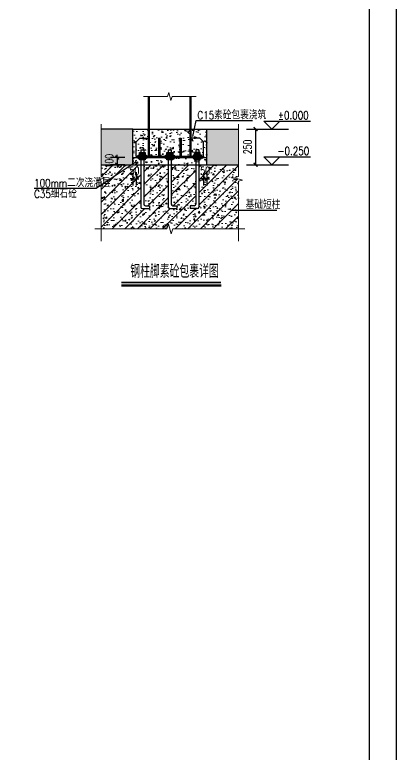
# Model space of a CAD drawing. Extents: x -1389621 to 57380, y -92505 to 283644.
# Drawn here: x -328924 to -311815, y 76332 to 109523 of the extents above; entities that cross this region are included whole.
import ezdxf
from ezdxf.enums import TextEntityAlignment as Align

# ---------------------------------------------------------------- set-up
doc = ezdxf.new("R2010")
doc.units = 0
doc.header["$LTSCALE"] = 100
doc.header["$MEASUREMENT"] = 0
doc.layers.get('0').update_dxf_attribs({"linetype": 'CONTINUOUS'})
doc.layers.get('Defpoints').update_dxf_attribs({"linetype": 'CONTINUOUS'})
for name, color, linetype in [('5图框', 7, 'CONTINUOUS'), ('AXIS', 3, 'CONTINUOUS'), ('BORDER', 7, 'CONTINUOUS'), ('PUB_DIM', 3, 'CONTINUOUS'), ('尺寸', 3, 'CONTINUOUS'), ('梁', 4, 'CONTINUOUS')]:
    doc.layers.add(name, color=color, linetype=linetype)
for name, color, linetype, lineweight in [('HATCH', 254, 'CONTINUOUS', 0), ('PUB_TEXT', 7, 'CONTINUOUS', 15), ('THIN', 7, 'CONTINUOUS', 0), ('图文说明基线', 251, 'CONTINUOUS', 50)]:
    doc.layers.add(name, color=color, linetype=linetype, lineweight=lineweight)
doc.styles.add('DIM_FONT', font='SIMPLEX', dxfattribs={"width": 0.7, "bigfont": 'GBCBIG'})
doc.styles.add('hztxt', font='txt', dxfattribs={"width": 0.7, "height": 10, "bigfont": 'hztxt.shx'})
doc.dimstyles.new('DIMN150', dxfattribs={"dimscale": 1.5, "dimtxt": 300, "dimasz": 100, "dimexe": 250, "dimexo": 300, "dimgap": 150, "dimtad": 1, "dimdec": 0, "dimzin": 0, "dimdsep": 46, "dimtxsty": 'DIM_FONT', "dimblk": 'ARCHTICK', "dimcen": 0.09, "dimclrt": 7, "dimazin": 2, "dimtfac": 1, "dimtdec": 0, "dimtix": 1, "dimtmove": 2, "dimatfit": 3, "dimldrblk": 'ARCHTICK', "dimfxl": 0, "dimtolj": 1, "dimtzin": 0, "dimarcsym": 0})
pattern_1 = [(16.1423, (553679.5785, 54045.5966), (912241.11289719, 264032.5958670094), [427.26, -1004520.79]), (8.7197, (553340.4385, 54796.927), (209550.03073029, 32130.83213273), [441.45, -229932.28]), (8.2053, (553301.5585, 54956.6966), (745997.942195107, 107569.3758511102), [453.95, -1957225.61]), (45, (553575.6, 54734.8), (9e-14, 1397.0026), [3.05, -1972.6]), (283.2246, (553562.9285, 55135.8866), (60071.21836944, -255650.95237416), [441.47, -286569.79]), (285.6422, (553375, 55071.117), (6984.980491, -25146.0072143), [425.88, -35842.34]), (30.9133, (552908.1385, 54732.6766), (226313.94575528, 135509.09445455), [12.59, -271914.81]), (30.9133, (552802.5685, 53907.4266), (226313.94575528, 135509.09445455), [12.59, -271914.81]), (306.8699, (552906.26, 53849.14), (2794.00017, -4190.99989), [10.8, -6974.2]), (53.1301, (552906.26, 53976.52), (2794.00017, 4190.99989), [10.8, -6974.2]), (53.1301, (552830.65, 54078), (2794.00017, 4190.99989), [10.8, -6974.2]), (45, (552854.1, 54223.2), (9e-14, 1397.0026), [3.05, -1972.6]), (30.9133, (552890.8585, 54173.4966), (226313.94575528, 135509.09445455), [12.59, -271914.81]), (45, (552877.9, 54320.3), (9e-14, 1397.0026), [3.05, -1972.6]), (45, (552817.4, 54408.8), (9e-14, 1397.0026), [3.05, -1972.6]), (45, (552806.6, 54551.3), (9e-14, 1397.0026), [3.05, -1972.6]), (45, (552789.3, 54698.1), (9e-14, 1397.0026), [3.05, -1972.6]), (45, (552869.3, 54637.7), (9e-14, 1397.0026), [3.05, -1972.6]), (30.9133, (552826.0585, 54648.4766), (226313.94575528, 135509.09445455), [12.59, -271914.81]), (30.9133, (553068.2685, 53952.7666), (226313.94575528, 135509.09445455), [12.59, -271914.81]), (306.8699, (553072.6, 53851.3), (2794.00017, -4190.99989), [10.8, -6974.2]), (45, (553111.5, 53942), (9e-14, 1397.0026), [3.05, -1972.6]), (306.8699, (553171.95, 53894.47), (2794.00017, -4190.99989), [10.8, -6974.2]), (306.8699, (553299.4, 53836.18), (2794.00017, -4190.99989), [10.8, -6974.2]), (45, (553338.3, 53926.9), (9e-14, 1397.0026), [3.05, -1972.6]), (30.9133, (553422.5285, 53931.1766), (226313.94575528, 135509.09445455), [12.59, -271914.81]), (306.8699, (553526.2, 53872.88), (2794.00017, -4190.99989), [10.8, -6974.2]), (306.8699, (553653.66, 53814.6), (2794.00017, -4190.99989), [10.8, -6974.2]), (45, (553692.5, 53905.3), (9e-14, 1397.0026), [3.05, -1972.6]), (8.2053, (552929.9585, 54359.5866), (745997.942195107, 107569.3758511102), [453.95, -1957225.61]), (8.7197, (552968.8385, 54199.827), (209550.03073029, 32130.83213273), [441.45, -229932.28]), (285.6422, (553003.41, 54474.017), (6984.980491, -25146.0072143), [425.88, -35842.34]), (283.2246, (553191.3385, 54538.7866), (60071.21836944, -255650.95237416), [441.47, -286569.79]), (45, (552934.1, 54162.7), (9e-14, 1397.0026), [3.05, -1972.6]), (53.1301, (552999.14, 54166.5), (2794.00017, 4190.99989), [10.8, -6974.2]), (45, (553042.3, 54284), (9e-14, 1397.0026), [3.05, -1972.6]), (30.9133, (553167.3585, 54046.1166), (226313.94575528, 135509.09445455), [12.59, -271914.81]), (45, (553204, 54137.7), (9e-14, 1397.0026), [3.05, -1972.6]), (45, (553193.2, 54221.9), (9e-14, 1397.0026), [3.05, -1972.6]), (45, (553260.2, 54203.7), (9e-14, 1397.0026), [3.05, -1972.6]), (45, (552921.1, 54415.3), (9e-14, 1397.0026), [3.05, -1972.6]), (45, (553063.6, 54498.3), (9e-14, 1397.0026), [3.05, -1972.6]), (45, (552951.3, 54721.9), (9e-14, 1397.0026), [3.05, -1972.6]), (30.9133, (553083.3285, 54642.4166), (226313.94575528, 135509.09445455), [12.59, -271914.81]), (45, (553111.4, 54417.9), (9e-14, 1397.0026), [3.05, -1972.6]), (306.8699, (553197.82, 54506.4), (2794.00017, -4190.99989), [10.8, -6974.2]), (45, (553264.8, 54376.9), (9e-14, 1397.0026), [3.05, -1972.6]), (45, (553389.8, 54119.5), (9e-14, 1397.0026), [3.05, -1972.6]), (30.9133, (553426.5685, 54069.8666), (226313.94575528, 135509.09445455), [12.59, -271914.81]), (45, (553469.8, 54059.1), (9e-14, 1397.0026), [3.05, -1972.6]), (45, (553307.7, 54301.8), (9e-14, 1397.0026), [3.05, -1972.6]), (53.1301, (553539.17, 53983), (2794.00017, 4190.99989), [10.8, -6974.2]), (326.3099, (553537, 54207.53), (2793.99636, -1396.9974), [7.79, -5029.17]), (71.4792, (553556.4485, 54261.4966), (1397.00042353, 4191.00309366), [6.83, -294654.22]), (45, (553677.4, 54237.7), (9e-14, 1397.0026), [3.05, -1972.6]), (45, (553396.3, 54504.8), (9e-14, 1397.0026), [3.05, -1972.6]), (45, (553316.3, 54565.2), (9e-14, 1397.0026), [3.05, -1972.6]), (45, (553344.5, 54659.3), (9e-14, 1397.0026), [3.05, -1972.6]), (45, (553340.2, 54715.4), (9e-14, 1397.0026), [3.05, -1972.6]), (30.9133, (553502.1185, 54370.8966), (226313.94575528, 135509.09445455), [12.59, -271914.81]), (270, (553645, 54412.6), (1397, -3e-13), [6.48, -1390.52]), (45, (553595.1, 54544.8), (9e-14, 1397.0026), [3.05, -1972.6]), (30.9133, (553551.8585, 54555.6366), (226313.94575528, 135509.09445455), [12.59, -271914.81]), (45, (553579.9, 54678.7), (9e-14, 1397.0026), [3.05, -1972.6]), (30.9133, (552841.1785, 54926.9866), (226313.94575528, 135509.09445455), [12.59, -271914.81]), (45, (552815.3, 54834.1), (9e-14, 1397.0026), [3.05, -1972.6]), (45, (552888.7, 54860.1), (9e-14, 1397.0026), [3.05, -1972.6]), (45, (552884.4, 54916.2), (9e-14, 1397.0026), [3.05, -1972.6]), (45, (552804.5, 54976.6), (9e-14, 1397.0026), [3.05, -1972.6]), (45, (552830.4, 55112.7), (9e-14, 1397.0026), [3.05, -1972.6]), (45, (552903.8, 55138.6), (9e-14, 1397.0026), [3.05, -1972.6]), (45, (553003.2, 54939.9), (9e-14, 1397.0026), [3.05, -1972.6]), (306.8699, (553089.6, 55028.46), (2794.00017, -4190.99989), [10.8, -6974.2]), (45, (553029.1, 55076), (9e-14, 1397.0026), [3.05, -1972.6]), (45, (553161.1, 54760.2), (9e-14, 1397.0026), [3.05, -1972.6]), (45, (553113.4, 54840.6), (9e-14, 1397.0026), [3.05, -1972.6]), (45, (553187.1, 54896.2), (9e-14, 1397.0026), [3.05, -1972.6]), (306.8699, (553247.56, 54848.75), (2794.00017, -4190.99989), [10.8, -6974.2]), (45, (553182.5, 55034.9), (9e-14, 1397.0026), [3.05, -1972.6]), (30.9133, (553150.0785, 55151.5166), (226313.94575528, 135509.09445455), [12.59, -271914.81]), (45, (553193.3, 55140.7), (9e-14, 1397.0026), [3.05, -1972.6]), (45, (553281.8, 55136.4), (9e-14, 1397.0026), [3.05, -1972.6]), (45, (553340.4, 54855.2), (9e-14, 1397.0026), [3.05, -1972.6]), (45, (553413.9, 54881.1), (9e-14, 1397.0026), [3.05, -1972.6]), (306.8699, (553342.33, 55088.9), (2794.00017, -4190.99989), [10.8, -6974.2]), (45, (553480.6, 54935.6), (9e-14, 1397.0026), [3.05, -1972.6]), (45, (553483, 55015), (9e-14, 1397.0026), [3.05, -1972.6]), (45, (553435.2, 55095.4), (9e-14, 1397.0026), [3.05, -1972.6]), (45, (553564.8, 54819), (9e-14, 1397.0026), [3.05, -1972.6]), (30.9133, (553517.2985, 54885.9666), (226313.94575528, 135509.09445455), [12.59, -271914.81]), (45, (553560.5, 54875.2), (9e-14, 1397.0026), [3.05, -1972.6]), (45, (553679.3, 54898.9), (9e-14, 1397.0026), [3.05, -1972.6]), (30.9133, (553673.0985, 54924.3066), (226313.94575528, 135509.09445455), [12.59, -271914.81]), (306.8699, (553569.4, 55103.5), (2794.00017, -4190.99989), [10.8, -6974.2]), (45, (553636.4, 54974), (9e-14, 1397.0026), [3.05, -1972.6]), (45, (553662.3, 55110), (9e-14, 1397.0026), [3.05, -1972.6]), (45, (553508.9, 55151), (9e-14, 1397.0026), [3.05, -1972.6]), (294.7024, (553783.269, 54149.227), (23748.9742801, -51689.0081858), [337.2, -76548.58]), (107.7447, (554029.52, 53885.837), (-9779.017961, 30733.998926), [335.27, -36334.31]), (14.0362, (553735.74, 53898.8), (1397.00035, 0.00137), [338.43, -5421.55]), (306.8699, (553753.02, 53857.77), (2794.00017, -4190.99989), [10.8, -6974.2]), (45, (553845.9, 53812.4), (9e-14, 1397.0026), [3.05, -1972.6]), (45, (553919.3, 53890.2), (9e-14, 1397.0026), [3.05, -1972.6]), (45, (554010.1, 53929), (9e-14, 1397.0026), [3.05, -1972.6]), (30.9133, (554046.7985, 53879.3566), (226313.94575528, 135509.09445455), [12.59, -271914.81]), (45, (554090, 53868.6), (9e-14, 1397.0026), [3.05, -1972.6]), (30.9133, (553813.5085, 53980.8266), (226313.94575528, 135509.09445455), [12.59, -271914.81]), (53.1301, (553802.7, 54090.94), (2794.00017, 4190.99989), [10.8, -6974.2]), (45, (553869.7, 54075.8), (9e-14, 1397.0026), [3.05, -1972.6]), (45, (553750.9, 54263.7), (9e-14, 1397.0026), [3.05, -1972.6]), (30.9133, (553830.7885, 54302.5166), (226313.94575528, 135509.09445455), [12.59, -271914.81]), (306.8699, (553943.1, 54058.56), (2794.00017, -4190.99989), [10.8, -6974.2]), (45, (554036, 54065), (9e-14, 1397.0026), [3.05, -1972.6]), (45, (553966.9, 54179.5), (9e-14, 1397.0026), [3.05, -1972.6]), (30.9133, (554057.5985, 54280.9266), (226313.94575528, 135509.09445455), [12.59, -271914.81]), (14.0362, (553733.58, 54468.77), (1397.00035, 0.00137), [8.91, -5751.07]), (45, (553811.3, 54529.2), (9e-14, 1397.0026), [3.05, -1972.6]), (45, (553740.1, 54598.3), (9e-14, 1397.0026), [3.05, -1972.6]), (45, (553766, 54734.3), (9e-14, 1397.0026), [3.05, -1972.6]), (30.9133, (553867.2385, 54667.9066), (226313.94575528, 135509.09445455), [12.59, -271914.81]), (45, (553958.2, 54365.1), (9e-14, 1397.0026), [3.05, -1972.6]), (45, (554020.9, 54520.6), (9e-14, 1397.0026), [3.05, -1972.6]), (45, (553914.8, 54601), (9e-14, 1397.0026), [3.05, -1972.6]), (45, (553910.4, 54657.1), (9e-14, 1397.0026), [3.05, -1972.6]), (45, (554046.8, 54656.6), (9e-14, 1397.0026), [3.05, -1972.6]), (45, (554109.4, 54090.9), (9e-14, 1397.0026), [3.05, -1972.6]), (45, (554100.8, 54270.1), (9e-14, 1397.0026), [3.05, -1972.6]), (45, (554092.2, 54451.5), (9e-14, 1397.0026), [3.05, -1972.6]), (45, (554120.2, 54682.5), (9e-14, 1397.0026), [3.05, -1972.6]), (45, (553716.3, 54913.5), (9e-14, 1397.0026), [3.05, -1972.6]), (45, (553839.4, 54760.2), (9e-14, 1397.0026), [3.05, -1972.6]), (45, (553835.1, 54937.3), (9e-14, 1397.0026), [3.05, -1972.6]), (45, (553861, 55073.3), (9e-14, 1397.0026), [3.05, -1972.6]), (45, (553988.5, 54896.2), (9e-14, 1397.0026), [3.05, -1972.6]), (45, (553897.7, 54857.4), (9e-14, 1397.0026), [3.05, -1972.6]), (30.9133, (554025.1985, 54846.5866), (226313.94575528, 135509.09445455), [12.59, -271914.81]), (45, (554068.4, 54835.8), (9e-14, 1397.0026), [3.05, -1972.6]), (306.8699, (553921.5, 55025.8), (2794.00017, -4190.99989), [10.8, -6974.2]), (45, (553735.7, 55135.9), (9e-14, 1397.0026), [3.05, -1972.6]), (30.9133, (553981.9985, 55148.8466), (226313.94575528, 135509.09445455), [12.59, -271914.81]), (45, (554025.2, 55138), (9e-14, 1397.0026), [3.05, -1972.6]), (45, (554087.8, 55058.2), (9e-14, 1397.0026), [3.05, -1972.6])]
pattern_2 = [(50, (552759, 53799.45), (717.2602, -62.75213), [75, -825]), (355, (552759, 53799.45), (-138.7513, 752.1921), [60, -660]), (100.4514, (552818.8, 53794.2), (578.5094, 689.4395), [63.7402, -701.1421]), (46.1842, (552759, 53999.45), (1067.241, -165.519), [112.5, -1237.5]), (96.6356, (552847.9, 53985.7), (934.6627, 974.1179), [95.6103, -1051.713]), (351.1842, (552759, 53999.4), (934.662, 974.1186), [90, -990]), (21, (552859, 53949.45), (596.90705, -402.6189), [75, -825]), (326, (552859, 53949.45), (243.3153, 725.15), [60, -660]), (71.4514, (552908.75, 53915.9), (840.2226, 322.5305), [63.7402, -701.1421]), (37.5, (552759, 53799.45), (12.15986, 332.89385), [0, -652, 0, -670, 0, -662.5]), (7.5, (552759, 53799.45), (263.06954, 394.41171), [0, -382, 0, -637, 0, -252.5]), (327.5, (552536, 53799.45), (533.82244, -22.55487), [0, -250, 0, -780, 0, -1035]), (317.5, (552436, 53799.45), (583.18617, 100.105), [0, -325, 0, -518, 0, -735])]

# ---------------------------------------------------------------- blocks, each defined once
blk = doc.blocks.new('_ArchTick')
at = {"color": 0, "linetype": 'ByBlock'}
blk.add_lwpolyline([(-0.71, -0.71, 0.5, 0.5, 0), (0.71, 0.71, 0.5, 0.5, 0)], format="xyseb", dxfattribs=at)
blk = doc.blocks.new('*D2028')
at = {"layer": 'AXIS', "color": 0, "linetype": 'ByBlock', "lineweight": -2}
for p, q in [((5532, 6333), (5532, 5618)), ((5732, 6373), (5732, 5618)), ((5532, 5993), (5382, 5993)), ((5532, 5993), (5732, 5993)), ((5732, 5993), (5882, 5993))]:
    blk.add_line(p, q, dxfattribs=at)
at = {"layer": 'Defpoints', "color": 0, "linetype": 'ByBlock'}
for p in [(5532, 6783), (5732, 6823), (5732, 5993)]:
    blk.add_point(p, dxfattribs=at)
at = {"layer": 'AXIS', "color": 0, "linetype": 'ByBlock', "lineweight": -2, "xscale": 150, "yscale": 150, "zscale": 150}
blk.add_blockref('_ArchTick', (5532, 5993), dxfattribs=at)
at = {"layer": 'AXIS', "color": 0, "linetype": 'ByBlock', "lineweight": -2, "xscale": 150, "yscale": 150, "zscale": 150, "rotation": 180}
blk.add_blockref('_ArchTick', (5732, 5993), dxfattribs=at)
at = {"layer": 'AXIS', "color": 7, "linetype": 'ByBlock', "insert": (5632, 6443), "char_height": 450, "attachment_point": 5, "style": 'DIM_FONT'}
blk.add_mtext('\\A1;50', dxfattribs=at)
blk = doc.blocks.new('*D2029')
at = {"layer": 'AXIS', "color": 0, "linetype": 'ByBlock', "lineweight": -2}
for p, q in [((9494, 6333), (9494, 5618)), ((9694, 6373), (9694, 5618)), ((9494, 5993), (9344, 5993)), ((9494, 5993), (9694, 5993)), ((9694, 5993), (9844, 5993))]:
    blk.add_line(p, q, dxfattribs=at)
at = {"layer": 'Defpoints', "color": 0, "linetype": 'ByBlock'}
for p in [(9494, 6783), (9694, 6823), (9694, 5993)]:
    blk.add_point(p, dxfattribs=at)
at = {"layer": 'AXIS', "color": 0, "linetype": 'ByBlock', "lineweight": -2, "xscale": 150, "yscale": 150, "zscale": 150}
blk.add_blockref('_ArchTick', (9494, 5993), dxfattribs=at)
at = {"layer": 'AXIS', "color": 0, "linetype": 'ByBlock', "lineweight": -2, "xscale": 150, "yscale": 150, "zscale": 150, "rotation": 180}
blk.add_blockref('_ArchTick', (9694, 5993), dxfattribs=at)
at = {"layer": 'AXIS', "color": 7, "linetype": 'ByBlock', "insert": (9594, 6443), "char_height": 450, "attachment_point": 5, "style": 'DIM_FONT'}
blk.add_mtext('\\A1;50', dxfattribs=at)
blk = doc.blocks.new('*D2030')
at = {"layer": 'AXIS', "color": 0, "linetype": 'ByBlock', "lineweight": -2}
for p, q in [((11913, 8784), (12800, 8784)), ((12425, 8784), (12425, 6783)), ((11913, 6783), (12800, 6783))]:
    blk.add_line(p, q, dxfattribs=at)
at = {"layer": 'Defpoints', "color": 0, "linetype": 'ByBlock'}
for p in [(11463, 8784), (11463, 6783), (12425, 6783)]:
    blk.add_point(p, dxfattribs=at)
at = {"layer": 'AXIS', "color": 0, "linetype": 'ByBlock', "lineweight": -2, "xscale": 150, "yscale": 150, "zscale": 150}
for p, rotation in [((12425, 8784), 90), ((12425, 6783), 270)]:
    blk.add_blockref('_ArchTick', p, dxfattribs=dict(at, rotation=rotation))
at = {"layer": 'AXIS', "color": 7, "linetype": 'ByBlock', "insert": (11975, 7783), "char_height": 450, "attachment_point": 5, "rotation": 90, "style": 'DIM_FONT'}
blk.add_mtext('\\A1;250', dxfattribs=at)
blk = doc.blocks.new('*D2031')
at = {"layer": 'AXIS', "color": 0, "linetype": 'ByBlock', "lineweight": -2}
for p, q in [((5082, 7183), (4291, 7183)), ((4666, 7183), (4666, 7333)), ((4666, 7183), (4666, 6783)), ((5082, 6783), (4291, 6783)), ((4666, 6783), (4666, 6633))]:
    blk.add_line(p, q, dxfattribs=at)
at = {"layer": 'Defpoints', "color": 0, "linetype": 'ByBlock'}
for p in [(5532, 7183), (4666, 6783), (5532, 6783)]:
    blk.add_point(p, dxfattribs=at)
at = {"layer": 'AXIS', "color": 0, "linetype": 'ByBlock', "lineweight": -2, "xscale": 150, "yscale": 150, "zscale": 150}
for p, rotation in [((4666, 7183), 270), ((4666, 6783), 90)]:
    blk.add_blockref('_ArchTick', p, dxfattribs=dict(at, rotation=rotation))
at = {"layer": 'AXIS', "color": 7, "linetype": 'ByBlock', "insert": (4216, 6983), "char_height": 450, "attachment_point": 5, "rotation": 90, "style": 'DIM_FONT'}
blk.add_mtext('\\A1;100', dxfattribs=at)
blk = doc.blocks.new('A$C396171CB')
at = {"layer": 'HATCH'}
h = blk.add_hatch(dxfattribs=at)
h.set_pattern_fill('RETURN_GROUND', color=256, scale=100, style=0)
h.set_pattern_definition(pattern_1)
h.paths.add_polyline_path([(5532.3, 8783.9), (3764, 8783.9), (3764, 6782.9), (5532.3, 6782.9)])
h.paths.add_polyline_path([(4553.1, 6495.4), (4553.1, 7470.4), (3878.1, 7470.4), (3878.1, 6495.4)], flags=9)
h = blk.add_hatch(dxfattribs=at)
h.set_pattern_fill('CONCRETE', color=256, scale=100, style=0)
h.set_pattern_definition(pattern_2)
h.paths.add_polyline_path([(6412.7, 8783.9), (5532.3, 8783.9), (5532.3, 7182.9), (5732.4, 7182.9), (5732.4, 7262.9), (5732.4, 8063.3), (5932.5, 8263.4), (6412.7, 8263.4)])
h = blk.add_hatch(dxfattribs=at)
h.set_pattern_fill('CONCRETE', color=256, scale=100, style=0)
h.set_pattern_definition(pattern_2)
h.paths.add_polyline_path([(6981, 8263.4), (7045, 8263.4), (7045, 7262.9), (7373.2, 7262.9), (7373.2, 7311), (7453.2, 7311), (7453.2, 7391), (7453.2, 7471.1), (7529.3, 7471.1), (7529.3, 7625.5), (7697.3, 7625.5), (7697.3, 7471.1), (7773.4, 7471.1), (7773.4, 7391), (7773.4, 7311), (7853.4, 7311), (7853.4, 7262.9), (8181.6, 7262.9), (8181.6, 8263.4), (8245.6, 8263.4), (8245.6, 7262.9), (8749.9, 7262.9), (8749.9, 8783.9), (6476.7, 8783.9), (6476.7, 7262.9), (6981, 7262.9)])
h = blk.add_hatch(dxfattribs=at)
h.set_pattern_fill('CONCRETE', color=256, scale=100, style=0)
h.set_pattern_definition(pattern_2)
h.paths.add_polyline_path([(9694.3, 8783.9), (8813.9, 8783.9), (8813.9, 8263.4), (9294.1, 8263.4), (9494.2, 8063.3), (9494.2, 7262.9), (9494.2, 7182.9), (9694.3, 7182.9)])
h = blk.add_hatch(dxfattribs=at)
h.set_pattern_fill('RETURN_GROUND', color=256, scale=100, style=0)
h.set_pattern_definition(pattern_1)
h.paths.add_polyline_path([(11462.6, 8783.9), (9694.3, 8783.9), (9694.3, 6782.9), (11462.6, 6782.9)])
h = blk.add_hatch(dxfattribs=at)
h.set_pattern_fill('CONCRETE', color=256, scale=100, style=0)
h.set_pattern_definition(pattern_2)
h.paths.add_polyline_path([(6412.7, 8263.4), (5932.5, 8263.4), (5732.4, 8063.3), (5732.4, 7262.9), (5832.4, 7262.9), (5832.4, 7311), (5912.5, 7311), (5912.5, 7391), (5912.5, 7471.1), (5988.5, 7471.1), (5988.5, 7625.5), (6156.6, 7625.5), (6156.6, 7471.1), (6232.6, 7471.1), (6232.6, 7391), (6232.6, 7311), (6312.7, 7311), (6312.7, 7262.9), (6412.7, 7262.9)])
h = blk.add_hatch(dxfattribs=at)
h.set_pattern_fill('CONCRETE', color=256, scale=100, style=0)
h.set_pattern_definition(pattern_2)
h.paths.add_polyline_path([(9494.2, 8063.3), (9294.1, 8263.4), (8813.9, 8263.4), (8813.9, 7262.9), (8914, 7262.9), (8914, 7311), (8994, 7311), (8994, 7391), (8994, 7471.1), (9070, 7471.1), (9070, 7625.5), (9238.1, 7625.5), (9238.1, 7471.1), (9314.2, 7471.1), (9314.2, 7391), (9314.2, 7311), (9394.2, 7311), (9394.2, 7262.9), (9494.2, 7262.9)])
h = blk.add_hatch(dxfattribs=at)
h.set_pattern_fill('ARMORED', color=256, scale=100, style=0)
h.set_pattern_definition([(50, (552759, 53799.45), (717.2602, -62.75213), [75, -825]), (355, (552759, 53799.45), (-138.7513, 752.1921), [60, -660]), (100.4514, (552818.8, 53794.2), (578.5094, 689.4395), [63.7402, -701.1421]), (46.1842, (552759, 53999.45), (1067.241, -165.519), [112.5, -1237.5]), (96.6356, (552847.9, 53985.7), (934.6627, 974.1179), [95.6103, -1051.713]), (351.1842, (552759, 53999.4), (934.662, 974.1186), [90, -990]), (21, (552859, 53949.45), (596.90705, -402.6189), [75, -825]), (326, (552859, 53949.45), (243.3153, 725.15), [60, -660]), (71.4514, (552908.75, 53915.9), (840.2226, 322.5305), [63.7402, -701.1421]), (37.5, (552759, 53799.45), (12.15986, 332.89385), [0, -652, 0, -670, 0, -662.5]), (7.5, (552759, 53799.45), (263.06954, 394.41171), [0, -382, 0, -637, 0, -252.5]), (327.5, (552536, 53799.45), (533.82244, -22.55487), [0, -250, 0, -780, 0, -1035]), (317.5, (552436, 53799.45), (583.18617, 100.105), [0, -325, 0, -518, 0, -735]), (45, (552759, 53799.45), (-353.5534, 353.5534), [])])
h.paths.add_polyline_path([(5988.5, 6782.9), (3764, 6782.9), (3764, 6112.6), (3984.1, 6042.5), (3543.9, 5922.5), (3764, 5852.4), (3764, 3181.1), (11462.6, 3181.1), (11462.6, 5852.4), (11682.7, 5922.5), (11242.5, 6042.5), (11462.6, 6112.6), (11462.6, 6782.9), (9238.1, 6782.9), (9238.1, 4401, -0.4142136), (9154.1, 4317), (8757.9, 4317), (8757.9, 4485.1), (8986, 4485.1, 0.4142136), (9070, 4569.1), (9070, 6782.9), (7697.3, 6782.9), (7697.3, 4569.1, 0.4142136), (7781.4, 4485.1), (8009.5, 4485.1), (8009.5, 4317), (7613.3, 4317, -0.4142136), (7529.3, 4401), (7529.3, 6782.9), (6156.6, 6782.9), (6156.6, 4569.1, 0.4142136), (6240.6, 4485.1), (6468.7, 4485.1), (6468.7, 4317), (6072.5, 4317, -0.4142136), (5988.5, 4401)])
h.paths.add_polyline_path([(5264.8, 6105.2), (5999.8, 6105.2), (5999.8, 6780.2), (5264.8, 6780.2)], flags=24)
h.paths.add_polyline_path([(9226.8, 6105.2), (9961.8, 6105.2), (9961.8, 6780.2), (9226.8, 6780.2)], flags=25)
h.paths.add_polyline_path([(4553.1, 6495.4), (4553.1, 7470.4), (3878.1, 7470.4), (3878.1, 6495.4)], flags=9)
h = blk.add_hatch(dxfattribs=at)
h.set_pattern_fill('CONCRETE', color=256, scale=100, style=0)
h.set_pattern_definition(pattern_2)
h.paths.add_polyline_path([(5988.5, 7054.8), (5912.5, 7054.8), (5912.5, 7134.9), (5832.4, 7134.9), (5832.4, 7182.9), (5532.3, 7182.9), (5532.3, 6782.9), (5988.5, 6782.9)])
h = blk.add_hatch(dxfattribs=at)
h.set_pattern_fill('CONCRETE', color=256, scale=100, style=0)
h.set_pattern_definition(pattern_2)
h.paths.add_polyline_path([(7529.3, 7054.8), (7453.2, 7054.8), (7453.2, 7134.9), (7373.2, 7134.9), (7373.2, 7182.9), (6312.7, 7182.9), (6312.7, 7134.9), (6232.6, 7134.9), (6232.6, 7054.8), (6156.6, 7054.8), (6156.6, 6782.9), (7529.3, 6782.9)])
h = blk.add_hatch(dxfattribs=at)
h.set_pattern_fill('CONCRETE', color=256, scale=100, style=0)
h.set_pattern_definition(pattern_2)
h.paths.add_polyline_path([(7697.3, 7054.8), (7529.3, 7054.8), (7529.3, 6782.9), (7697.3, 6782.9)])
h = blk.add_hatch(dxfattribs=at)
h.set_pattern_fill('CONCRETE', color=256, scale=100, style=0)
h.set_pattern_definition(pattern_2)
h.paths.add_polyline_path([(9070, 7054.8), (8994, 7054.8), (8994, 7134.9), (8914, 7134.9), (8914, 7182.9), (7853.4, 7182.9), (7853.4, 7134.9), (7773.4, 7134.9), (7773.4, 7054.8), (7697.3, 7054.8), (7697.3, 6782.9), (9070, 6782.9)])
h = blk.add_hatch(dxfattribs=at)
h.set_pattern_fill('CONCRETE', color=256, scale=100, style=0)
h.set_pattern_definition(pattern_2)
h.paths.add_polyline_path([(9238.1, 7054.8), (9070, 7054.8), (9070, 6782.9), (9238.1, 6782.9)])
h = blk.add_hatch(dxfattribs=at)
h.set_pattern_fill('CONCRETE', color=256, scale=100, style=0)
h.set_pattern_definition(pattern_2)
h.paths.add_polyline_path([(9694.3, 7182.9), (9394.2, 7182.9), (9394.2, 7134.9), (9314.2, 7134.9), (9314.2, 7054.8), (9238.1, 7054.8), (9238.1, 6782.9), (9694.3, 6782.9)])
at = {"layer": 'PUB_DIM', "color": 3, "linetype": 'Continuous'}
for p, q in [((13333.4, 8783.9), (12883.4, 9234)), ((12883.4, 9234), (15500.3, 9234)), ((13783.5, 9234), (13333.4, 8783.9)), ((13333.4, 6782.9), (12883.4, 7233)), ((12883.4, 7233), (15500.3, 7233)), ((13783.5, 7233), (13333.4, 6782.9))]:
    blk.add_line(p, q, dxfattribs=at)
at = {"layer": 'PUB_DIM', "color": 3}
for p, q in [((12118.7, 8783.9), (14275.9, 8783.9)), ((12118.7, 6782.9), (14275.9, 6782.9))]:
    blk.add_line(p, q, dxfattribs=at)
at = {"layer": 'PUB_TEXT', "color": 3, "linetype": 'Continuous'}
for p, q in [((14181.9, 8783.9), (12528.8, 8783.9)), ((14181.9, 6782.9), (12528.8, 6782.9))]:
    blk.add_line(p, q, dxfattribs=at)
at = {"layer": 'THIN'}
for points in [[(6132.6, 10612.8), (7483.2, 10612.8), (7553.3, 10832.9), (7673.3, 10392.7), (7743.4, 10612.8), (9094, 10612.8)], [(3764, 2500.8), (3764, 5852.4), (3543.9, 5922.5), (3984.1, 6042.5), (3764, 6112.6), (3764, 9064)], [(11462.6, 2500.8), (11462.6, 5852.4), (11682.7, 5922.5), (11242.5, 6042.5), (11462.6, 6112.6), (11462.6, 9064)]]:
    blk.add_lwpolyline(points, dxfattribs=at)
at = {"layer": 'THIN', "ltscale": 100}
blk.add_lwpolyline([(3414, 3181.1), (7450.8, 3181.1), (7538.3, 3456.1), (7688.3, 2906.1), (7775.8, 3181.1), (11812.6, 3181.1)], dxfattribs=at)
at = {"layer": '图文说明基线', "const_width": 95.2}
blk.add_lwpolyline([(4895, 173.4), (10485.1, 173.4)], dxfattribs=at)
at = {"layer": '图文说明基线'}
blk.add_lwpolyline([(4895, 0), (10485.1, 0)], dxfattribs=at)
at = {"layer": '尺寸'}
for p, q in [((8900.9, 8361.5), (9090.1, 9272.7)), ((9090.1, 9272.7), (12247.4, 9272.7)), ((3475.7, 5465.8), (5728.8, 6961.1)), ((0, 5465.8), (3475.7, 5465.8)), ((11055.7, 4240.9), (13612.2, 4240.9))]:
    blk.add_line(p, q, dxfattribs=at)
at = {"layer": '梁'}
for p, q in [((6412.7, 7262.9), (6412.7, 10612.8)), ((6476.7, 7262.9), (6476.7, 10612.8)), ((8749.9, 7262.9), (8749.9, 10612.8)), ((8813.9, 7262.9), (8813.9, 10612.8)), ((5532.3, 8783.9), (3764, 8783.9)), ((5532.3, 8783.9), (9694.3, 8783.9)), ((5532.3, 6782.9), (5532.3, 8783.9)), ((9694.3, 6782.9), (9694.3, 8783.9)), ((9694.3, 8783.9), (11462.6, 8783.9)), ((5732.4, 8063.3), (5932.5, 8263.4)), ((5732.4, 7262.9), (5732.4, 8063.3)), ((5932.5, 8263.4), (6412.7, 8263.4)), ((6981, 8263.4), (6981, 7262.9)), ((6981, 8263.4), (7045, 8263.4)), ((7045, 8263.4), (7045, 7262.9)), ((8181.6, 8263.4), (8181.6, 7262.9)), ((8181.6, 8263.4), (8245.6, 8263.4)), ((8245.6, 8263.4), (8245.6, 7262.9)), ((9294.1, 8263.4), (8813.9, 8263.4)), ((9494.2, 8063.3), (9294.1, 8263.4)), ((9494.2, 7262.9), (9494.2, 8063.3)), ((5988.5, 7625.5), (5988.5, 4401)), ((5988.5, 7625.5), (6156.6, 7625.5)), ((6156.6, 7625.5), (6156.6, 4569.1)), ((7529.3, 7625.5), (7529.3, 4401)), ((7529.3, 7625.5), (7697.3, 7625.5)), ((7697.3, 7625.5), (7697.3, 4569.1)), ((9070, 7625.5), (9070, 4569.1)), ((9238.1, 7625.5), (9070, 7625.5)), ((9238.1, 7625.5), (9238.1, 4401)), ((5532.3, 7182.9), (9694.3, 7182.9)), ((5732.4, 7262.9), (9494.2, 7262.9)), ((5732.4, 7262.9), (5732.4, 7182.9)), ((9494.2, 7262.9), (9494.2, 7182.9)), ((3764, 6782.9), (11462.6, 6782.9)), ((6072.5, 4317), (6468.7, 4317)), ((6240.6, 4485.1), (6468.7, 4485.1)), ((6468.7, 4485.1), (6468.7, 4317)), ((7613.3, 4317), (8009.5, 4317)), ((7781.4, 4485.1), (8009.5, 4485.1)), ((8009.5, 4485.1), (8009.5, 4317)), ((8757.9, 4485.1), (8757.9, 4317)), ((8986, 4485.1), (8757.9, 4485.1)), ((9154.1, 4317), (8757.9, 4317))]:
    blk.add_line(p, q, dxfattribs=at)
for points in [[(6232.6, 7391), (5912.5, 7391), (5912.5, 7471.1), (6232.6, 7471.1)], [(7773.4, 7391), (7453.2, 7391), (7453.2, 7471.1), (7773.4, 7471.1)], [(8994, 7391), (9314.2, 7391), (9314.2, 7471.1), (8994, 7471.1)], [(6312.7, 7262.9), (5832.4, 7262.9), (5832.4, 7311), (6312.7, 7311)], [(6312.7, 7134.9), (5832.4, 7134.9), (5832.4, 7182.9), (6312.7, 7182.9)], [(6232.6, 7311), (5912.5, 7311), (5912.5, 7391), (6232.6, 7391)], [(6232.6, 7054.8), (5912.5, 7054.8), (5912.5, 7134.9), (6232.6, 7134.9)], [(7853.4, 7262.9), (7373.2, 7262.9), (7373.2, 7311), (7853.4, 7311)], [(7853.4, 7134.9), (7373.2, 7134.9), (7373.2, 7182.9), (7853.4, 7182.9)], [(7773.4, 7311), (7453.2, 7311), (7453.2, 7391), (7773.4, 7391)], [(7773.4, 7054.8), (7453.2, 7054.8), (7453.2, 7134.9), (7773.4, 7134.9)], [(8914, 7262.9), (9394.2, 7262.9), (9394.2, 7311), (8914, 7311)], [(8914, 7134.9), (9394.2, 7134.9), (9394.2, 7182.9), (8914, 7182.9)], [(8994, 7311), (9314.2, 7311), (9314.2, 7391), (8994, 7391)], [(8994, 7054.8), (9314.2, 7054.8), (9314.2, 7134.9), (8994, 7134.9)]]:
    blk.add_lwpolyline(points, close=True, dxfattribs=at)
for centre, start, end in [((6240.6, 4569.1), 180, 270), ((7781.4, 4569.1), 180, 270), ((8986, 4569.1), 270, 0), ((6072.5, 4401), 180, 270), ((7613.3, 4401), 180, 270), ((9154.1, 4401), 270, 0)]:
    blk.add_arc(centre, 84, start, end, dxfattribs=at)
at = {"layer": '5图框', "style": 'hztxt', "width": 0.7}
blk.add_text('钢柱脚素砼包裹详图', height=749.7, dxfattribs=at).set_placement((5398.7, 434.2))
at = {"layer": 'PUB_DIM', "color": 2, "linetype": 'Continuous', "style": 'hztxt', "width": 0.8}
for s, p in [('C15素砼包裹浇筑', (9156.9, 9335.5)), ('100mm二次浇灌层', (2.7, 5528.7)), ('C35细石砼', (2.7, 4920.5)), ('基础短柱', (11865.4, 4303.8))]:
    blk.add_text(s, height=450.04, dxfattribs=at).set_placement(p)
for s, p in [('%%P0.000', (14537.4, 9554)), ('-0.250', (14537.4, 7553))]:
    blk.add_text(s, height=450.04, dxfattribs=at).set_placement(p, align=Align.MIDDLE)
at = {"layer": 'AXIS', "linetype": 'ByBlock'}
for base, p1, p2, text, picture, middle in [((12424.7, 6782.9), (11462.6, 8783.9), (11462.6, 6782.9), '250', '*D2030', (11974.7, 7783.4)), ((4665.6, 6782.9), (5532.3, 7182.9), (5532.3, 6782.9), '100', '*D2031', (4215.6, 6982.9))]:
    dim = blk.add_linear_dim(base=base, p1=p1, p2=p2, angle=90, text=text, dimstyle='DIMN150', dxfattribs=at)
    dim.commit()
    dim.dimension.update_dxf_attribs({"geometry": picture, "text_midpoint": middle})
for base, p1, p2, picture, middle in [((5732.4, 5992.7), (5532.3, 6782.9), (5732.4, 6822.9), '*D2028', (5632.3, 6442.7)), ((9694.3, 5992.7), (9494.2, 6782.9), (9694.3, 6822.9), '*D2029', (9594.3, 6442.7))]:
    dim = blk.add_linear_dim(base=base, p1=p1, p2=p2, text='50', dimstyle='DIMN150', dxfattribs=at)
    dim.commit()
    dim.dimension.update_dxf_attribs({"geometry": picture, "text_midpoint": middle})

msp = doc.modelspace()

# ---------------------------------------------------------------- linework, layer by layer
at = {"layer": 'BORDER'}
msp.add_lwpolyline([(-383095.485, 57648.326), (-383095.485, 158568.326), (-311815.485, 158568.326), (-311815.485, 57648.326)], close=True, dxfattribs=at)
at = {"layer": 'BORDER', "const_width": 60}
msp.add_lwpolyline([(-381895.485, 58848.326), (-381895.485, 155568.326), (-313015.485, 155568.326), (-313015.485, 58848.326)], close=True, dxfattribs=at)

# ---------------------------------------------------------------- block references
at = {"ltscale": 100, "xscale": 0.8, "yscale": 0.8, "zscale": 0.8}
msp.add_blockref('A$C396171CB', (-328060.555, 97366.784), dxfattribs=at)

doc.saveas('drawing.dxf')
